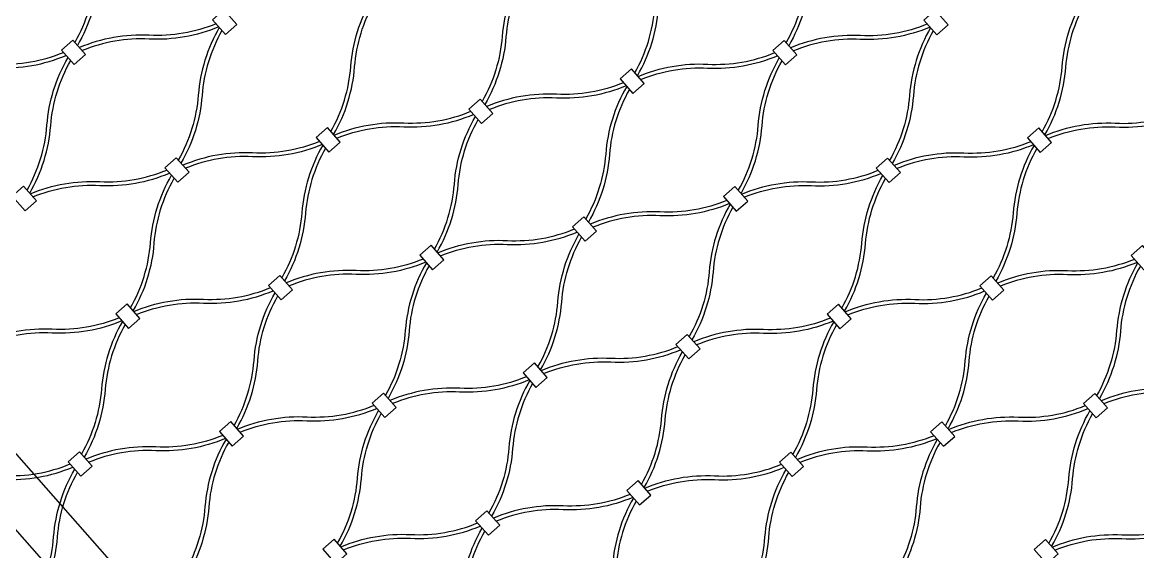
# Model space of a CAD drawing. Header units: millimetres. Extents: x 832728086 to 834530684, y 817551485 to 818349469.
# Drawn here: x 834420688.8 to 834421131.8, y 817819207 to 817819417.3 of the extents above; entities that cross this region are included whole.
import ezdxf

# ---------------------------------------------------------------- set-up
doc = ezdxf.new("R2010")
doc.units = ezdxf.units.MM
doc.header["$LTSCALE"] = 100
doc.layers.add('056-Railing-l', color=6, linetype='Continuous', lineweight=25)
doc.layers.add('mesh- l', color=8, linetype='Continuous')

msp = doc.modelspace()

# ---------------------------------------------------------------- linework, layer by layer
at = {"layer": '056-Railing-l'}
for points in [[(834420501.1729, 817819456.2987), (834421021.1222, 817818865.4975)], [(834420486.1591, 817819443.0856), (834421006.1085, 817818852.2843)]]:
    msp.add_lwpolyline(points, dxfattribs=at)
at = {"layer": 'mesh- l'}
for points in [[(834420725.9567, 817819461.9579, 0.05643381), (834420720.2651, 817819449.0118, 0.05608633), (834420717.6024, 817819435.1217, -0.05520174), (834420715.0693, 817819421.7806, -0.05548959), (834420709.6717, 817819409.3209)], [(834420727.0235, 817819460.7457, 0.05541212), (834420721.6396, 817819448.2975, 0.05509445), (834420719.1123, 817819434.9716, -0.0561917), (834420716.4437, 817819421.0664, -0.05650781), (834420710.7383, 817819408.109)], [(834421008.4636, 817819461.8461, 0.05643381), (834421002.772, 817819448.9, 0.05608633), (834421000.1093, 817819435.0099, -0.05520174), (834420997.5762, 817819421.6688, -0.05548959), (834420992.1786, 817819409.2091)], [(834421009.5305, 817819460.6338, 0.05541212), (834421004.1465, 817819448.1857, 0.05509445), (834421001.6193, 817819434.8597, -0.0561917), (834420998.9506, 817819420.9546, -0.05650781), (834420993.2452, 817819407.9972)], [(834420932.0974, 817819397.2545, 0.05541212), (834420937.4814, 817819409.7027, 0.05509445), (834420940.0086, 817819423.0286, -0.0561917), (834420942.6773, 817819436.9338, -0.05650781), (834420948.3827, 817819449.8912)], [(834420933.1643, 817819396.0423, 0.05643381), (834420938.8559, 817819408.9884, 0.05608633), (834420941.5186, 817819422.8785, -0.05520174), (834420944.0517, 817819436.2196, -0.05548959), (834420949.4493, 817819448.6793)], [(834420887.7704, 817819438.54, 0.05643381), (834420882.0788, 817819425.594, 0.05608633), (834420879.4161, 817819411.7039, -0.05520174), (834420876.883, 817819398.3628, -0.05548959), (834420871.4854, 817819385.9031)], [(834420888.8373, 817819437.3278, 0.05541212), (834420883.4533, 817819424.8797, 0.05509445), (834420880.9261, 817819411.5537, -0.0561917), (834420878.2574, 817819397.6486, -0.05650781), (834420872.552, 817819384.6911)], [(834420811.4042, 817819373.9485, 0.05541212), (834420816.7882, 817819386.3966, 0.05509445), (834420819.3154, 817819399.7226, -0.0561917), (834420821.9841, 817819413.6278, -0.05650781), (834420827.6895, 817819426.5852)], [(834420812.4711, 817819372.7363, 0.05643381), (834420818.1627, 817819385.6823, 0.05608633), (834420820.8254, 817819399.5725, -0.05520174), (834420823.3585, 817819412.9135, -0.05548959), (834420828.7561, 817819425.3732)], [(834421093.9111, 817819373.8367, 0.05541212), (834421099.2951, 817819386.2848, 0.05509445), (834421101.8223, 817819399.6108, -0.0561917), (834421104.491, 817819413.5159, -0.05650781), (834421110.1964, 817819426.4733)], [(834421094.978, 817819372.6245, 0.05643381), (834421100.6696, 817819385.5705, 0.05608633), (834421103.3323, 817819399.4606, -0.05520174), (834421105.8654, 817819412.8017, -0.05548959), (834421111.263, 817819425.2614)], [(834420765.7796, 817819416.7084, -0.05541212), (834420752.7483, 817819412.9498, -0.05509445), (834420739.2092, 817819412.1362, 0.0561917), (834420725.0777, 817819411.2559, 0.05650781), (834420711.5004, 817819407.2431)], [(834421048.2865, 817819416.5966, -0.05541212), (834421035.2552, 817819412.838, -0.05509445), (834421021.7161, 817819412.0243, 0.0561917), (834421007.5846, 817819411.1441, 0.05650781), (834420994.0073, 817819407.1313)], [(834420766.8464, 817819415.4962, -0.05643381), (834420753.2822, 817819411.4956, -0.05608633), (834420739.1663, 817819410.6193, 0.05520174), (834420725.6115, 817819409.8019, 0.05548959), (834420712.567, 817819406.0312)], [(834420767.0772, 817819415.234, 0.05643381), (834420761.3856, 817819402.288, 0.05608633), (834420758.7229, 817819388.3978, -0.05520174), (834420756.1898, 817819375.0567, -0.05548959), (834420750.7922, 817819362.597)], [(834420768.1441, 817819414.0218, 0.05541212), (834420762.7601, 817819401.5736, 0.05509445), (834420760.2329, 817819388.2477, -0.0561917), (834420757.5642, 817819374.3425, -0.05650781), (834420751.8588, 817819361.3851)], [(834421049.3534, 817819415.3844, -0.05643381), (834421035.7891, 817819411.3838, -0.05608633), (834421021.6732, 817819410.5075, 0.05520174), (834421008.1184, 817819409.69, 0.05548959), (834420995.0739, 817819405.9193)], [(834421049.5841, 817819415.1222, 0.05643381), (834421043.8925, 817819402.1761, 0.05608633), (834421041.2298, 817819388.286, -0.05520174), (834421038.6967, 817819374.9449, -0.05548959), (834421033.2992, 817819362.4852)], [(834421050.651, 817819413.9099, 0.05541212), (834421045.2671, 817819401.4618, 0.05509445), (834421042.7398, 817819388.1358, -0.0561917), (834421040.0711, 817819374.2307, -0.05650781), (834421034.3658, 817819361.2733)], [(834420650.8881, 817819395.8919, -0.05643381), (834420664.4524, 817819399.8925, -0.05608633), (834420678.5683, 817819400.7688, 0.05520174), (834420692.1231, 817819401.5863, 0.05548959), (834420705.1676, 817819405.357)], [(834420651.955, 817819394.6797, -0.05541212), (834420664.9863, 817819398.4384, -0.05509445), (834420678.5254, 817819399.252, 0.0561917), (834420692.6569, 817819400.1322, 0.05650781), (834420706.2342, 817819404.145)], [(834420690.711, 817819350.6425, 0.05541212), (834420696.095, 817819363.0906, 0.05509445), (834420698.6222, 817819376.4166, -0.0561917), (834420701.2909, 817819390.3217, -0.05650781), (834420706.9963, 817819403.2791)], [(834420933.395, 817819395.7801, -0.05643381), (834420946.9593, 817819399.7807, -0.05608633), (834420961.0752, 817819400.657, 0.05520174), (834420974.63, 817819401.4745, 0.05548959), (834420987.6745, 817819405.2451)], [(834420934.4619, 817819394.5679, -0.05541212), (834420947.4932, 817819398.3265, -0.05509445), (834420961.0323, 817819399.1402, 0.0561917), (834420975.1638, 817819400.0204, 0.05650781), (834420988.7411, 817819404.0332)], [(834420973.2179, 817819350.5306, 0.05541212), (834420978.6019, 817819362.9788, 0.05509445), (834420981.1292, 817819376.3048, -0.0561917), (834420983.7978, 817819390.2099, -0.05650781), (834420989.5032, 817819403.1673)], [(834420691.7779, 817819349.4303, 0.05643381), (834420697.4695, 817819362.3763, 0.05608633), (834420700.1322, 817819376.2664, -0.05520174), (834420702.6653, 817819389.6075, -0.05548959), (834420708.0629, 817819402.0672)], [(834420974.2848, 817819349.3184, 0.05643381), (834420979.9764, 817819362.2645, 0.05608633), (834420982.6391, 817819376.1546, -0.05520174), (834420985.1722, 817819389.4957, -0.05548959), (834420990.5698, 817819401.9554)], [(834420927.5933, 817819393.2906, -0.05541212), (834420914.562, 817819389.5319, -0.05509445), (834420901.0229, 817819388.7183, 0.0561917), (834420886.8914, 817819387.838, 0.05650781), (834420873.3141, 817819383.8252)], [(834420928.6602, 817819392.0784, -0.05643381), (834420915.0959, 817819388.0778, -0.05608633), (834420900.98, 817819387.2015, 0.05520174), (834420887.4252, 817819386.384, 0.05548959), (834420874.3807, 817819382.6133)], [(834420928.8909, 817819391.8161, 0.05643381), (834420923.1993, 817819378.8701, 0.05608633), (834420920.5366, 817819364.98, -0.05520174), (834420918.0035, 817819351.6389, -0.05548959), (834420912.606, 817819339.1792)], [(834420929.9578, 817819390.6039, 0.05541212), (834420924.5739, 817819378.1558, 0.05509445), (834420922.0466, 817819364.8298, -0.0561917), (834420919.3779, 817819350.9247, -0.05650781), (834420913.6726, 817819337.9673)], [(834420812.7019, 817819372.4741, -0.05643381), (834420826.2661, 817819376.4746, -0.05608633), (834420840.382, 817819377.3509, 0.05520174), (834420853.9368, 817819378.1684, 0.05548959), (834420866.9813, 817819381.9391)], [(834420813.7687, 817819371.2618, -0.05541212), (834420826.8, 817819375.0205, -0.05509445), (834420840.3391, 817819375.8341, 0.0561917), (834420854.4706, 817819376.7144, 0.05650781), (834420868.0479, 817819380.7272)], [(834421095.2088, 817819372.3622, -0.05643381), (834421108.7731, 817819376.3628, -0.05608633), (834421122.8889, 817819377.2391, 0.05520174), (834421136.4437, 817819378.0566, 0.05548959), (834421149.4882, 817819381.8273)], [(834421096.2756, 817819371.15, -0.05541212), (834421109.3069, 817819374.9087, -0.05509445), (834421122.846, 817819375.7223, 0.0561917), (834421136.9775, 817819376.6026, 0.05650781), (834421150.5548, 817819380.6154)], [(834420852.5248, 817819327.2246, 0.05541212), (834420857.9087, 817819339.6728, 0.05509445), (834420860.436, 817819352.9987, -0.0561917), (834420863.1046, 817819366.9039, -0.05650781), (834420868.81, 817819379.8613)], [(834420853.5916, 817819326.0124, 0.05643381), (834420859.2832, 817819338.9584, 0.05608633), (834420861.9459, 817819352.8486, -0.05520174), (834420864.479, 817819366.1896, -0.05548959), (834420869.8766, 817819378.6493)], [(834420806.9001, 817819369.9846, -0.05541212), (834420793.8688, 817819366.2259, -0.05509445), (834420780.3297, 817819365.4123, 0.0561917), (834420766.1982, 817819364.532, 0.05650781), (834420752.6209, 817819360.5192)], [(834420807.967, 817819368.7723, -0.05643381), (834420794.4027, 817819364.7718, -0.05608633), (834420780.2868, 817819363.8954, 0.05520174), (834420766.732, 817819363.078, 0.05548959), (834420753.6875, 817819359.3073)], [(834420808.1977, 817819368.5101, 0.05643381), (834420802.5061, 817819355.5641, 0.05608633), (834420799.8434, 817819341.6739, -0.05520174), (834420797.3103, 817819328.3329, -0.05548959), (834420791.9128, 817819315.8732)], [(834420809.2646, 817819367.2979, 0.05541212), (834420803.8807, 817819354.8497, 0.05509445), (834420801.3534, 817819341.5238, -0.0561917), (834420798.6847, 817819327.6186, -0.05650781), (834420792.9794, 817819314.6612)], [(834421089.407, 817819369.8727, -0.05541212), (834421076.3757, 817819366.1141, -0.05509445), (834421062.8366, 817819365.3004, 0.0561917), (834421048.7051, 817819364.4202, 0.05650781), (834421035.1278, 817819360.4074)], [(834421090.4739, 817819368.6605, -0.05643381), (834421076.9096, 817819364.6599, -0.05608633), (834421062.7937, 817819363.7836, 0.05520174), (834421049.2389, 817819362.9661, 0.05548959), (834421036.1944, 817819359.1954)], [(834421090.7047, 817819368.3983, 0.05643381), (834421085.0131, 817819355.4522, 0.05608633), (834421082.3503, 817819341.5621, -0.05520174), (834421079.8172, 817819328.221, -0.05548959), (834421074.4197, 817819315.7613)], [(834421091.7715, 817819367.1861, 0.05541212), (834421086.3876, 817819354.7379, 0.05509445), (834421083.8603, 817819341.4119, -0.0561917), (834421081.1917, 817819327.5068, -0.05650781), (834421075.4863, 817819314.5494)], [(834420692.0087, 817819349.168, -0.05643381), (834420705.5729, 817819353.1686, -0.05608633), (834420719.6888, 817819354.0449, 0.05520174), (834420733.2436, 817819354.8624, 0.05548959), (834420746.2881, 817819358.6331)], [(834420974.5156, 817819349.0562, -0.05643381), (834420988.0799, 817819353.0568, -0.05608633), (834421002.1957, 817819353.9331, 0.05520174), (834421015.7505, 817819354.7506, 0.05548959), (834421028.795, 817819358.5213)], [(834420693.0755, 817819347.9558, -0.05541212), (834420706.1068, 817819351.7145, -0.05509445), (834420719.6459, 817819352.5281, 0.0561917), (834420733.7774, 817819353.4084, 0.05650781), (834420747.3547, 817819357.4212)], [(834420731.8316, 817819303.9186, 0.05541212), (834420737.2155, 817819316.3667, 0.05509445), (834420739.7428, 817819329.6927, -0.0561917), (834420742.4114, 817819343.5978, -0.05650781), (834420748.1168, 817819356.5553)], [(834420732.8984, 817819302.7064, 0.05643381), (834420738.59, 817819315.6524, 0.05608633), (834420741.2527, 817819329.5425, -0.05520174), (834420743.7858, 817819342.8836, -0.05548959), (834420749.1834, 817819355.3433)], [(834420975.5824, 817819347.844, -0.05541212), (834420988.6137, 817819351.6026, -0.05509445), (834421002.1528, 817819352.4163, 0.0561917), (834421016.2843, 817819353.2965, 0.05650781), (834421029.8616, 817819357.3093)], [(834421014.3385, 817819303.8068, 0.05541212), (834421019.7224, 817819316.2549, 0.05509445), (834421022.2497, 817819329.5809, -0.0561917), (834421024.9183, 817819343.486, -0.05650781), (834421030.6237, 817819356.4434)], [(834421015.4053, 817819302.5945, 0.05643381), (834421021.0969, 817819315.5406, 0.05608633), (834421023.7597, 817819329.4307, -0.05520174), (834421026.2928, 817819342.7718, -0.05548959), (834421031.6903, 817819355.2315)], [(834420968.7138, 817819346.5667, -0.05541212), (834420955.6825, 817819342.808, -0.05509445), (834420942.1434, 817819341.9944, 0.0561917), (834420928.0119, 817819341.1142, 0.05650781), (834420914.4346, 817819337.1014)], [(834420969.7807, 817819345.3545, -0.05643381), (834420956.2164, 817819341.3539, -0.05608633), (834420942.1005, 817819340.4776, 0.05520174), (834420928.5457, 817819339.6601, 0.05548959), (834420915.5012, 817819335.8894)], [(834420970.0115, 817819345.0922, 0.05643381), (834420964.3199, 817819332.1462, 0.05608633), (834420961.6571, 817819318.2561, -0.05520174), (834420959.124, 817819304.915, -0.05548959), (834420953.7265, 817819292.4553)], [(834420971.0783, 817819343.88, 0.05541212), (834420965.6944, 817819331.4319, 0.05509445), (834420963.1671, 817819318.1059, -0.0561917), (834420960.4985, 817819304.2008, -0.05650781), (834420954.7931, 817819291.2434)], [(834420853.8224, 817819325.7502, -0.05643381), (834420867.3867, 817819329.7508, -0.05608633), (834420881.5025, 817819330.6271, 0.05520174), (834420895.0573, 817819331.4445, 0.05548959), (834420908.1018, 817819335.2152)], [(834420854.8892, 817819324.538, -0.05541212), (834420867.9205, 817819328.2966, -0.05509445), (834420881.4596, 817819329.1102, 0.0561917), (834420895.5911, 817819329.9905, 0.05650781), (834420909.1684, 817819334.0033)], [(834420893.6453, 817819280.5007, 0.05541212), (834420899.0292, 817819292.9489, 0.05509445), (834420901.5565, 817819306.2748, -0.0561917), (834420904.2251, 817819320.18, -0.05650781), (834420909.9305, 817819333.1374)], [(834420894.7121, 817819279.2885, 0.05643381), (834420900.4037, 817819292.2346, 0.05608633), (834420903.0665, 817819306.1247, -0.05520174), (834420905.5996, 817819319.4658, -0.05548959), (834420910.9971, 817819331.9255)], [(834420848.0206, 817819323.2607, -0.05541212), (834420834.9893, 817819319.502, -0.05509445), (834420821.4502, 817819318.6884, 0.0561917), (834420807.3187, 817819317.8081, 0.05650781), (834420793.7414, 817819313.7953)], [(834421130.5276, 817819323.1488, -0.05541212), (834421117.4962, 817819319.3902, -0.05509445), (834421103.9572, 817819318.5766, 0.0561917), (834421089.8256, 817819317.6963, 0.05650781), (834421076.2483, 817819313.6835)], [(834420849.0875, 817819322.0484, -0.05643381), (834420835.5232, 817819318.0479, -0.05608633), (834420821.4073, 817819317.1716, 0.05520174), (834420807.8525, 817819316.3541, 0.05548959), (834420794.808, 817819312.5834)], [(834420849.3183, 817819321.7862, 0.05643381), (834420843.6267, 817819308.8402, 0.05608633), (834420840.9639, 817819294.9501, -0.05520174), (834420838.4308, 817819281.609, -0.05548959), (834420833.0333, 817819269.1493)], [(834420850.3851, 817819320.574, 0.05541212), (834420845.0012, 817819308.1259, 0.05509445), (834420842.4739, 817819294.7999, -0.0561917), (834420839.8053, 817819280.8948, -0.05650781), (834420834.0999, 817819267.9373)], [(834421131.5944, 817819321.9366, -0.05643381), (834421118.0301, 817819317.936, -0.05608633), (834421103.9142, 817819317.0597, 0.05520174), (834421090.3594, 817819316.2422, 0.05548959), (834421077.3149, 817819312.4716)], [(834421131.8252, 817819321.6744, 0.05643381), (834421126.1336, 817819308.7283, 0.05608633), (834421123.4708, 817819294.8382, -0.05520174), (834421120.9377, 817819281.4971, -0.05548959), (834421115.5402, 817819269.0374)], [(834421132.892, 817819320.4622, 0.05541212), (834421127.5081, 817819308.014, 0.05509445), (834421124.9808, 817819294.6881, -0.0561917), (834421122.3122, 817819280.7829, -0.05650781), (834421116.6068, 817819267.8255)], [(834420733.1292, 817819302.4441, -0.05643381), (834420746.6935, 817819306.4447, -0.05608633), (834420760.8093, 817819307.321, 0.05520174), (834420774.3641, 817819308.1385, 0.05548959), (834420787.4086, 817819311.9092)], [(834420734.196, 817819301.2319, -0.05541212), (834420747.2273, 817819304.9906, -0.05509445), (834420760.7664, 817819305.8042, 0.0561917), (834420774.8979, 817819306.6845, 0.05650781), (834420788.4752, 817819310.6973)], [(834420772.9521, 817819257.1947, 0.05541212), (834420778.336, 817819269.6428, 0.05509445), (834420780.8633, 817819282.9688, -0.0561917), (834420783.5319, 817819296.874, -0.05650781), (834420789.2373, 817819309.8314)], [(834421015.6361, 817819302.3323, -0.05643381), (834421029.2004, 817819306.3329, -0.05608633), (834421043.3162, 817819307.2092, 0.05520174), (834421056.871, 817819308.0267, 0.05548959), (834421069.9156, 817819311.7974)], [(834421016.7029, 817819301.1201, -0.05541212), (834421029.7343, 817819304.8788, -0.05509445), (834421043.2733, 817819305.6924, 0.0561917), (834421057.4048, 817819306.5726, 0.05650781), (834421070.9822, 817819310.5854)], [(834421055.459, 817819257.0829, 0.05541212), (834421060.8429, 817819269.531, 0.05509445), (834421063.3702, 817819282.857, -0.0561917), (834421066.0388, 817819296.7621, -0.05650781), (834421071.7442, 817819309.7195)], [(834420774.0189, 817819255.9825, 0.05643381), (834420779.7105, 817819268.9285, 0.05608633), (834420782.3733, 817819282.8186, -0.05520174), (834420784.9064, 817819296.1597, -0.05548959), (834420790.3039, 817819308.6194)], [(834421056.5258, 817819255.8707, 0.05643381), (834421062.2174, 817819268.8167, 0.05608633), (834421064.8802, 817819282.7068, -0.05520174), (834421067.4133, 817819296.0479, -0.05548959), (834421072.8108, 817819308.5076)], [(834420727.3274, 817819299.9546, -0.05541212), (834420714.2961, 817819296.196, -0.05509445), (834420700.757, 817819295.3824, 0.0561917), (834420686.6255, 817819294.5021, 0.05650781), (834420673.0482, 817819290.4893)], [(834420728.3943, 817819298.7424, -0.05643381), (834420714.83, 817819294.7418, -0.05608633), (834420700.7141, 817819293.8655, 0.05520174), (834420687.1593, 817819293.048, 0.05548959), (834420674.1148, 817819289.2774)], [(834420728.6251, 817819298.4802, 0.05643381), (834420722.9335, 817819285.5341, 0.05608633), (834420720.2707, 817819271.644, -0.05520174), (834420717.7376, 817819258.3029, -0.05548959), (834420712.3401, 817819245.8432)], [(834420729.6919, 817819297.268, 0.05541212), (834420724.308, 817819284.8198, 0.05509445), (834420721.7807, 817819271.4939, -0.0561917), (834420719.1121, 817819257.5887, -0.05650781), (834420713.4067, 817819244.6313)], [(834421009.8344, 817819299.8428, -0.05541212), (834420996.803, 817819296.0841, -0.05509445), (834420983.264, 817819295.2705, 0.0561917), (834420969.1324, 817819294.3903, 0.05650781), (834420955.5551, 817819290.3775)], [(834421010.9012, 817819298.6306, -0.05643381), (834420997.3369, 817819294.63, -0.05608633), (834420983.2211, 817819293.7537, 0.05520174), (834420969.6662, 817819292.9362, 0.05548959), (834420956.6217, 817819289.1655)], [(834421011.132, 817819298.3684, 0.05643381), (834421005.4404, 817819285.4223, 0.05608633), (834421002.7776, 817819271.5322, -0.05520174), (834421000.2445, 817819258.1911, -0.05548959), (834420994.847, 817819245.7314)], [(834421012.1988, 817819297.1561, 0.05541212), (834421006.8149, 817819284.708, 0.05509445), (834421004.2876, 817819271.382, -0.0561917), (834421001.619, 817819257.4769, -0.05650781), (834420995.9136, 817819244.5195)], [(834420894.9429, 817819279.0263, -0.05643381), (834420908.5072, 817819283.0269, -0.05608633), (834420922.623, 817819283.9032, 0.05520174), (834420936.1779, 817819284.7207, 0.05548959), (834420949.2224, 817819288.4913)], [(834420896.0097, 817819277.8141, -0.05541212), (834420909.0411, 817819281.5727, -0.05509445), (834420922.5801, 817819282.3863, 0.0561917), (834420936.7117, 817819283.2666, 0.05650781), (834420950.289, 817819287.2794)], [(834420934.7658, 817819233.7768, 0.05541212), (834420940.1497, 817819246.225, 0.05509445), (834420942.677, 817819259.551, -0.0561917), (834420945.3456, 817819273.4561, -0.05650781), (834420951.051, 817819286.4135)], [(834420935.8326, 817819232.5646, 0.05643381), (834420941.5242, 817819245.5107, 0.05608633), (834420944.187, 817819259.4008, -0.05520174), (834420946.7201, 817819272.7419, -0.05548959), (834420952.1176, 817819285.2016)], [(834420889.1412, 817819276.5368, -0.05541212), (834420876.1098, 817819272.7781, -0.05509445), (834420862.5708, 817819271.9645, 0.0561917), (834420848.4392, 817819271.0842, 0.05650781), (834420834.8619, 817819267.0714)], [(834420890.208, 817819275.3246, -0.05643381), (834420876.6437, 817819271.324, -0.05608633), (834420862.5279, 817819270.4477, 0.05520174), (834420848.973, 817819269.6302, 0.05548959), (834420835.9285, 817819265.8595)], [(834420890.4388, 817819275.0623, 0.05643381), (834420884.7472, 817819262.1163, 0.05608633), (834420882.0844, 817819248.2262, -0.05520174), (834420879.5513, 817819234.8851, -0.05548959), (834420874.1538, 817819222.4254)], [(834421171.6481, 817819276.4249, -0.05541212), (834421158.6168, 817819272.6663, -0.05509445), (834421145.0777, 817819271.8527, 0.0561917), (834421130.9462, 817819270.9724, 0.05650781), (834421117.3689, 817819266.9596)], [(834421172.7149, 817819275.2127, -0.05643381), (834421159.1506, 817819271.2121, -0.05608633), (834421145.0348, 817819270.3358, 0.05520174), (834421131.48, 817819269.5184, 0.05548959), (834421118.4354, 817819265.7477)], [(834420891.5056, 817819273.8501, 0.05541212), (834420886.1217, 817819261.402, 0.05509445), (834420883.5944, 817819248.076, -0.0561917), (834420880.9258, 817819234.1709, -0.05650781), (834420875.2204, 817819221.2134)], [(834420774.2497, 817819255.7203, -0.05643381), (834420787.814, 817819259.7208, -0.05608633), (834420801.9298, 817819260.5971, 0.05520174), (834420815.4847, 817819261.4146, 0.05548959), (834420828.5292, 817819265.1853)], [(834420775.3165, 817819254.508, -0.05541212), (834420788.3479, 817819258.2667, -0.05509445), (834420801.8869, 817819259.0803, 0.0561917), (834420816.0185, 817819259.9606, 0.05650781), (834420829.5958, 817819263.9734)], [(834420814.0726, 817819210.4708, 0.05541212), (834420819.4565, 817819222.919, 0.05509445), (834420821.9838, 817819236.2449, -0.0561917), (834420824.6524, 817819250.1501, -0.05650781), (834420830.3578, 817819263.1075)], [(834420815.1394, 817819209.2586, 0.05643381), (834420820.831, 817819222.2046, 0.05608633), (834420823.4938, 817819236.0948, -0.05520174), (834420826.0269, 817819249.4358, -0.05548959), (834420831.4244, 817819261.8955)], [(834421056.7566, 817819255.6084, -0.05643381), (834421070.3209, 817819259.609, -0.05608633), (834421084.4368, 817819260.4853, 0.05520174), (834421097.9916, 817819261.3028, 0.05548959), (834421111.0361, 817819265.0735)], [(834421057.8235, 817819254.3962, -0.05541212), (834421070.8548, 817819258.1549, -0.05509445), (834421084.3939, 817819258.9685, 0.0561917), (834421098.5254, 817819259.8487, 0.05650781), (834421112.1027, 817819263.8615)], [(834421096.5795, 817819210.359, 0.05541212), (834421101.9634, 817819222.8071, 0.05509445), (834421104.4907, 817819236.1331, -0.0561917), (834421107.1594, 817819250.0382, -0.05650781), (834421112.8647, 817819262.9956)], [(834421097.6464, 817819209.1468, 0.05643381), (834421103.338, 817819222.0928, 0.05608633), (834421106.0007, 817819235.9829, -0.05520174), (834421108.5338, 817819249.324, -0.05548959), (834421113.9313, 817819261.7837)], [(834420768.448, 817819253.2307, -0.05541212), (834420755.4166, 817819249.4721, -0.05509445), (834420741.8776, 817819248.6585, 0.0561917), (834420727.7461, 817819247.7782, 0.05650781), (834420714.1687, 817819243.7654)], [(834420769.5148, 817819252.0185, -0.05643381), (834420755.9505, 817819248.0179, -0.05608633), (834420741.8347, 817819247.1416, 0.05520174), (834420728.2799, 817819246.3242, 0.05548959), (834420715.2353, 817819242.5535)], [(834421050.9549, 817819253.1189, -0.05541212), (834421037.9236, 817819249.3603, -0.05509445), (834421024.3845, 817819248.5466, 0.0561917), (834421010.253, 817819247.6664, 0.05650781), (834420996.6757, 817819243.6536)], [(834421052.0217, 817819251.9067, -0.05643381), (834421038.4574, 817819247.9061, -0.05608633), (834421024.3416, 817819247.0298, 0.05520174), (834421010.7868, 817819246.2123, 0.05548959), (834420997.7423, 817819242.4416)], [(834420769.7456, 817819251.7563, 0.05643381), (834420764.054, 817819238.8103, 0.05608633), (834420761.3912, 817819224.9201, -0.05520174), (834420758.8581, 817819211.5791, -0.05548959), (834420753.4606, 817819199.1194)], [(834420770.8124, 817819250.5441, 0.05541212), (834420765.4285, 817819238.0959, 0.05509445), (834420762.9012, 817819224.77, -0.0561917), (834420760.2326, 817819210.8648, -0.05650781), (834420754.5272, 817819197.9074)], [(834421052.2525, 817819251.6445, 0.05643381), (834421046.5609, 817819238.6984, 0.05608633), (834421043.8982, 817819224.8083, -0.05520174), (834421041.3651, 817819211.4672, -0.05548959), (834421035.9675, 817819199.0075)], [(834421053.3193, 817819250.4323, 0.05541212), (834421047.9354, 817819237.9841, 0.05509445), (834421045.4081, 817819224.6581, -0.0561917), (834421042.7395, 817819210.753, -0.05650781), (834421037.0341, 817819197.7956)], [(834420653.5565, 817819232.4142, -0.05643381), (834420667.1208, 817819236.4148, -0.05608633), (834420681.2367, 817819237.2911, 0.05520174), (834420694.7915, 817819238.1086, 0.05548959), (834420707.836, 817819241.8793)], [(834420654.6233, 817819231.202, -0.05541212), (834420667.6547, 817819234.9607, -0.05509445), (834420681.1937, 817819235.7743, 0.0561917), (834420695.3253, 817819236.6546, 0.05650781), (834420708.9026, 817819240.6673)], [(834420693.3794, 817819187.1648, 0.05541212), (834420698.7633, 817819199.6129, 0.05509445), (834420701.2906, 817819212.9389, -0.0561917), (834420703.9592, 817819226.844, -0.05650781), (834420709.6646, 817819239.8015)], [(834420936.0634, 817819232.3024, -0.05643381), (834420949.6277, 817819236.303, -0.05608633), (834420963.7436, 817819237.1793, 0.05520174), (834420977.2984, 817819237.9968, 0.05548959), (834420990.3429, 817819241.7675)], [(834420937.1303, 817819231.0902, -0.05541212), (834420950.1616, 817819234.8488, -0.05509445), (834420963.7007, 817819235.6625, 0.0561917), (834420977.8322, 817819236.5427, 0.05650781), (834420991.4095, 817819240.5555)], [(834420975.8863, 817819187.053, 0.05541212), (834420981.2702, 817819199.5011, 0.05509445), (834420983.7975, 817819212.8271, -0.0561917), (834420986.4662, 817819226.7322, -0.05650781), (834420992.1715, 817819239.6896)], [(834420694.4462, 817819185.9526, 0.05643381), (834420700.1378, 817819198.8986, 0.05608633), (834420702.8006, 817819212.7887, -0.05520174), (834420705.3337, 817819226.1298, -0.05548959), (834420710.7312, 817819238.5895)], [(834420976.9532, 817819185.8407, 0.05643381), (834420982.6448, 817819198.7868, 0.05608633), (834420985.3075, 817819212.6769, -0.05520174), (834420987.8406, 817819226.018, -0.05548959), (834420993.2381, 817819238.4777)], [(834420930.2617, 817819229.8129, -0.05541212), (834420917.2304, 817819226.0542, -0.05509445), (834420903.6913, 817819225.2406, 0.0561917), (834420889.5598, 817819224.3603, 0.05650781), (834420875.9825, 817819220.3475)], [(834420931.3285, 817819228.6007, -0.05643381), (834420917.7642, 817819224.6001, -0.05608633), (834420903.6484, 817819223.7238, 0.05520174), (834420890.0936, 817819222.9063, 0.05548959), (834420877.0491, 817819219.1356)], [(834420931.5593, 817819228.3384, 0.05643381), (834420925.8677, 817819215.3924, 0.05608633), (834420923.205, 817819201.5023, -0.05520174), (834420920.6719, 817819188.1612, -0.05548959), (834420915.2743, 817819175.7015)], [(834420932.6261, 817819227.1262, 0.05541212), (834420927.2422, 817819214.6781, 0.05509445), (834420924.7149, 817819201.3521, -0.0561917), (834420922.0463, 817819187.447, -0.05650781), (834420916.3409, 817819174.4896)], [(834420815.3702, 817819208.9964, -0.05643381), (834420828.9345, 817819212.997, -0.05608633), (834420843.0504, 817819213.8733, 0.05520174), (834420856.6052, 817819214.6907, 0.05548959), (834420869.6497, 817819218.4614)], [(834420816.4371, 817819207.7842, -0.05541212), (834420829.4684, 817819211.5428, -0.05509445), (834420843.0075, 817819212.3564, 0.0561917), (834420857.139, 817819213.2367, 0.05650781), (834420870.7163, 817819217.2495)], [(834421097.8771, 817819208.8845, -0.05643381), (834421111.4414, 817819212.8851, -0.05608633), (834421125.5573, 817819213.7614, 0.05520174), (834421139.1121, 817819214.5789, 0.05548959), (834421152.1566, 817819218.3496)], [(834421098.944, 817819207.6723, -0.05541212), (834421111.9753, 817819211.431, -0.05509445), (834421125.5144, 817819212.2446, 0.0561917), (834421139.6459, 817819213.1249, 0.05650781), (834421153.2232, 817819217.1377)], [(834420855.1931, 817819163.7469, 0.05541212), (834420860.577, 817819176.1951, 0.05509445), (834420863.1043, 817819189.521, -0.0561917), (834420865.773, 817819203.4262, -0.05650781), (834420871.4783, 817819216.3836)], [(834420856.26, 817819162.5347, 0.05643381), (834420861.9516, 817819175.4808, 0.05608633), (834420864.6143, 817819189.3709, -0.05520174), (834420867.1474, 817819202.712, -0.05548959), (834420872.5449, 817819215.1717)]]:
    msp.add_lwpolyline(points, format="xyb", dxfattribs=at)
for points in [[(834420773.998, 817819416.4519), (834420768.9339, 817819422.2062), (834420764.4298, 817819418.2422), (834420769.4939, 817819412.488)], [(834421056.5049, 817819416.3401), (834421051.4408, 817819422.0943), (834421046.9367, 817819418.1304), (834421052.0008, 817819412.3762)], [(834420713.9551, 817819404.4539), (834420708.8909, 817819410.2082), (834420704.3868, 817819406.2442), (834420709.4509, 817819400.49)], [(834420996.462, 817819404.3421), (834420991.3978, 817819410.0963), (834420986.8937, 817819406.1324), (834420991.9579, 817819400.3781)], [(834420935.8117, 817819393.0341), (834420930.7476, 817819398.7883), (834420926.2435, 817819394.8244), (834420931.3076, 817819389.0701)], [(834420935.8117, 817819393.0341), (834420930.7476, 817819398.7883), (834420926.2435, 817819394.8244), (834420931.3076, 817819389.0701)], [(834420875.7688, 817819381.0361), (834420870.7046, 817819386.7903), (834420866.2005, 817819382.8263), (834420871.2647, 817819377.0721)], [(834420815.1185, 817819369.7281), (834420810.0544, 817819375.4823), (834420805.5503, 817819371.5183), (834420810.6144, 817819365.7641)], [(834421097.6255, 817819369.6162), (834421092.5613, 817819375.3705), (834421088.0572, 817819371.4065), (834421093.1213, 817819365.6523)], [(834420755.0756, 817819357.73), (834420750.0114, 817819363.4843), (834420745.5073, 817819359.5203), (834420750.5715, 817819353.7661)], [(834421037.5825, 817819357.6182), (834421032.5183, 817819363.3724), (834421028.0142, 817819359.4085), (834421033.0784, 817819353.6543)], [(834420694.4253, 817819346.422), (834420689.3612, 817819352.1763), (834420684.8571, 817819348.2123), (834420689.9212, 817819342.4581)], [(834420976.9323, 817819346.3102), (834420971.8681, 817819352.0644), (834420967.364, 817819348.1005), (834420972.4281, 817819342.3462)], [(834420976.9323, 817819346.3102), (834420971.8681, 817819352.0644), (834420967.364, 817819348.1005), (834420972.4281, 817819342.3462)], [(834420916.8893, 817819334.3122), (834420911.8251, 817819340.0664), (834420907.321, 817819336.1025), (834420912.3852, 817819330.3482)], [(834420856.2391, 817819323.0042), (834420851.1749, 817819328.7584), (834420846.6708, 817819324.7944), (834420851.735, 817819319.0402)], [(834421138.746, 817819322.8923), (834421133.6818, 817819328.6466), (834421129.1777, 817819324.6826), (834421134.2419, 817819318.9284)], [(834420796.1961, 817819311.0062), (834420791.1319, 817819316.7604), (834420786.6278, 817819312.7964), (834420791.692, 817819307.0422)], [(834421078.703, 817819310.8943), (834421073.6389, 817819316.6486), (834421069.1347, 817819312.6846), (834421074.1989, 817819306.9304)], [(834420735.5459, 817819299.6981), (834420730.4817, 817819305.4524), (834420725.9776, 817819301.4884), (834420731.0418, 817819295.7342)], [(834421018.0528, 817819299.5863), (834421012.9886, 817819305.3405), (834421008.4845, 817819301.3766), (834421013.5487, 817819295.6224)], [(834421018.0528, 817819299.5863), (834421012.9886, 817819305.3405), (834421008.4845, 817819301.3766), (834421013.5487, 817819295.6224)], [(834420958.0098, 817819287.5883), (834420952.9457, 817819293.3425), (834420948.4415, 817819289.3786), (834420953.5057, 817819283.6243)], [(834420897.3596, 817819276.2803), (834420892.2954, 817819282.0345), (834420887.7913, 817819278.0706), (834420892.8555, 817819272.3163)], [(834420837.3166, 817819264.2823), (834420832.2525, 817819270.0365), (834420827.7483, 817819266.0725), (834420832.8125, 817819260.3183)], [(834421119.8235, 817819264.1704), (834421114.7594, 817819269.9247), (834421110.2553, 817819265.9607), (834421115.3194, 817819260.2065)], [(834420776.6664, 817819252.9743), (834420771.6022, 817819258.7285), (834420767.0981, 817819254.7645), (834420772.1623, 817819249.0103)], [(834421059.1733, 817819252.8624), (834421054.1091, 817819258.6167), (834421049.605, 817819254.6527), (834421054.6692, 817819248.8985)], [(834421059.1733, 817819252.8624), (834421054.1091, 817819258.6167), (834421049.605, 817819254.6527), (834421054.6692, 817819248.8985)], [(834420716.6234, 817819240.9762), (834420711.5593, 817819246.7305), (834420707.0551, 817819242.7665), (834420712.1193, 817819237.0123)], [(834420999.1303, 817819240.8644), (834420994.0662, 817819246.6186), (834420989.5621, 817819242.6547), (834420994.6262, 817819236.9004)], [(834420938.4801, 817819229.5564), (834420933.4159, 817819235.3106), (834420928.9118, 817819231.3467), (834420933.976, 817819225.5924)], [(834420878.4371, 817819217.5584), (834420873.373, 817819223.3126), (834420868.8689, 817819219.3487), (834420873.933, 817819213.5944)], [(834420817.7869, 817819206.2504), (834420812.7228, 817819212.0046), (834420808.2186, 817819208.0406), (834420813.2828, 817819202.2864)], [(834421100.2938, 817819206.1385), (834421095.2297, 817819211.8928), (834421090.7256, 817819207.9288), (834421095.7897, 817819202.1746)], [(834421100.2938, 817819206.1385), (834421095.2297, 817819211.8928), (834421090.7256, 817819207.9288), (834421095.7897, 817819202.1746)]]:
    msp.add_lwpolyline(points, close=True, dxfattribs=at)
for points in [[(834420708.8909, 817819410.2082), (834420704.3868, 817819406.2442)], [(834420713.9551, 817819404.4539), (834420708.8909, 817819410.2082)], [(834420991.3978, 817819410.0963), (834420986.8937, 817819406.1324)], [(834420996.462, 817819404.3421), (834420991.3978, 817819410.0963)], [(834420704.3868, 817819406.2442), (834420709.4509, 817819400.49)], [(834420709.4509, 817819400.49), (834420713.9551, 817819404.4539)], [(834420986.8937, 817819406.1324), (834420991.9579, 817819400.3781)], [(834420991.9579, 817819400.3781), (834420996.462, 817819404.3421)], [(834420870.7046, 817819386.7903), (834420866.2005, 817819382.8263)], [(834420875.7688, 817819381.0361), (834420870.7046, 817819386.7903)], [(834420866.2005, 817819382.8263), (834420871.2647, 817819377.0721)], [(834420871.2647, 817819377.0721), (834420875.7688, 817819381.0361)], [(834420750.0114, 817819363.4843), (834420745.5073, 817819359.5203)], [(834420755.0756, 817819357.73), (834420750.0114, 817819363.4843)], [(834421032.5183, 817819363.3724), (834421028.0142, 817819359.4085)], [(834421037.5825, 817819357.6182), (834421032.5183, 817819363.3724)], [(834420745.5073, 817819359.5203), (834420750.5715, 817819353.7661)], [(834421028.0142, 817819359.4085), (834421033.0784, 817819353.6543)], [(834420750.5715, 817819353.7661), (834420755.0756, 817819357.73)], [(834421033.0784, 817819353.6543), (834421037.5825, 817819357.6182)], [(834420911.8251, 817819340.0664), (834420907.321, 817819336.1025)], [(834420907.321, 817819336.1025), (834420912.3852, 817819330.3482)], [(834420916.8893, 817819334.3122), (834420911.8251, 817819340.0664)], [(834420912.3852, 817819330.3482), (834420916.8893, 817819334.3122)], [(834420791.1319, 817819316.7604), (834420786.6278, 817819312.7964)], [(834420796.1961, 817819311.0062), (834420791.1319, 817819316.7604)], [(834421073.6389, 817819316.6486), (834421069.1347, 817819312.6846)], [(834421078.703, 817819310.8943), (834421073.6389, 817819316.6486)], [(834420786.6278, 817819312.7964), (834420791.692, 817819307.0422)], [(834420791.692, 817819307.0422), (834420796.1961, 817819311.0062)], [(834421069.1347, 817819312.6846), (834421074.1989, 817819306.9304)], [(834421074.1989, 817819306.9304), (834421078.703, 817819310.8943)], [(834420952.9457, 817819293.3425), (834420948.4415, 817819289.3786)], [(834420958.0098, 817819287.5883), (834420952.9457, 817819293.3425)], [(834420948.4415, 817819289.3786), (834420953.5057, 817819283.6243)], [(834420953.5057, 817819283.6243), (834420958.0098, 817819287.5883)], [(834420832.2525, 817819270.0365), (834420827.7483, 817819266.0725)], [(834420837.3166, 817819264.2823), (834420832.2525, 817819270.0365)], [(834421114.7594, 817819269.9247), (834421110.2553, 817819265.9607)], [(834421119.8235, 817819264.1704), (834421114.7594, 817819269.9247)], [(834420827.7483, 817819266.0725), (834420832.8125, 817819260.3183)], [(834421110.2553, 817819265.9607), (834421115.3194, 817819260.2065)], [(834420832.8125, 817819260.3183), (834420837.3166, 817819264.2823)], [(834421115.3194, 817819260.2065), (834421119.8235, 817819264.1704)], [(834420711.5593, 817819246.7305), (834420707.0551, 817819242.7665)], [(834420716.6234, 817819240.9762), (834420711.5593, 817819246.7305)], [(834420994.0662, 817819246.6186), (834420989.5621, 817819242.6547)], [(834420999.1303, 817819240.8644), (834420994.0662, 817819246.6186)], [(834420707.0551, 817819242.7665), (834420712.1193, 817819237.0123)], [(834420712.1193, 817819237.0123), (834420716.6234, 817819240.9762)], [(834420989.5621, 817819242.6547), (834420994.6262, 817819236.9004)], [(834420994.6262, 817819236.9004), (834420999.1303, 817819240.8644)], [(834420873.373, 817819223.3126), (834420868.8689, 817819219.3487)], [(834420878.4371, 817819217.5584), (834420873.373, 817819223.3126)], [(834420868.8689, 817819219.3487), (834420873.933, 817819213.5944)], [(834420873.933, 817819213.5944), (834420878.4371, 817819217.5584)]]:
    msp.add_lwpolyline(points, dxfattribs=at)

doc.saveas('drawing.dxf')
